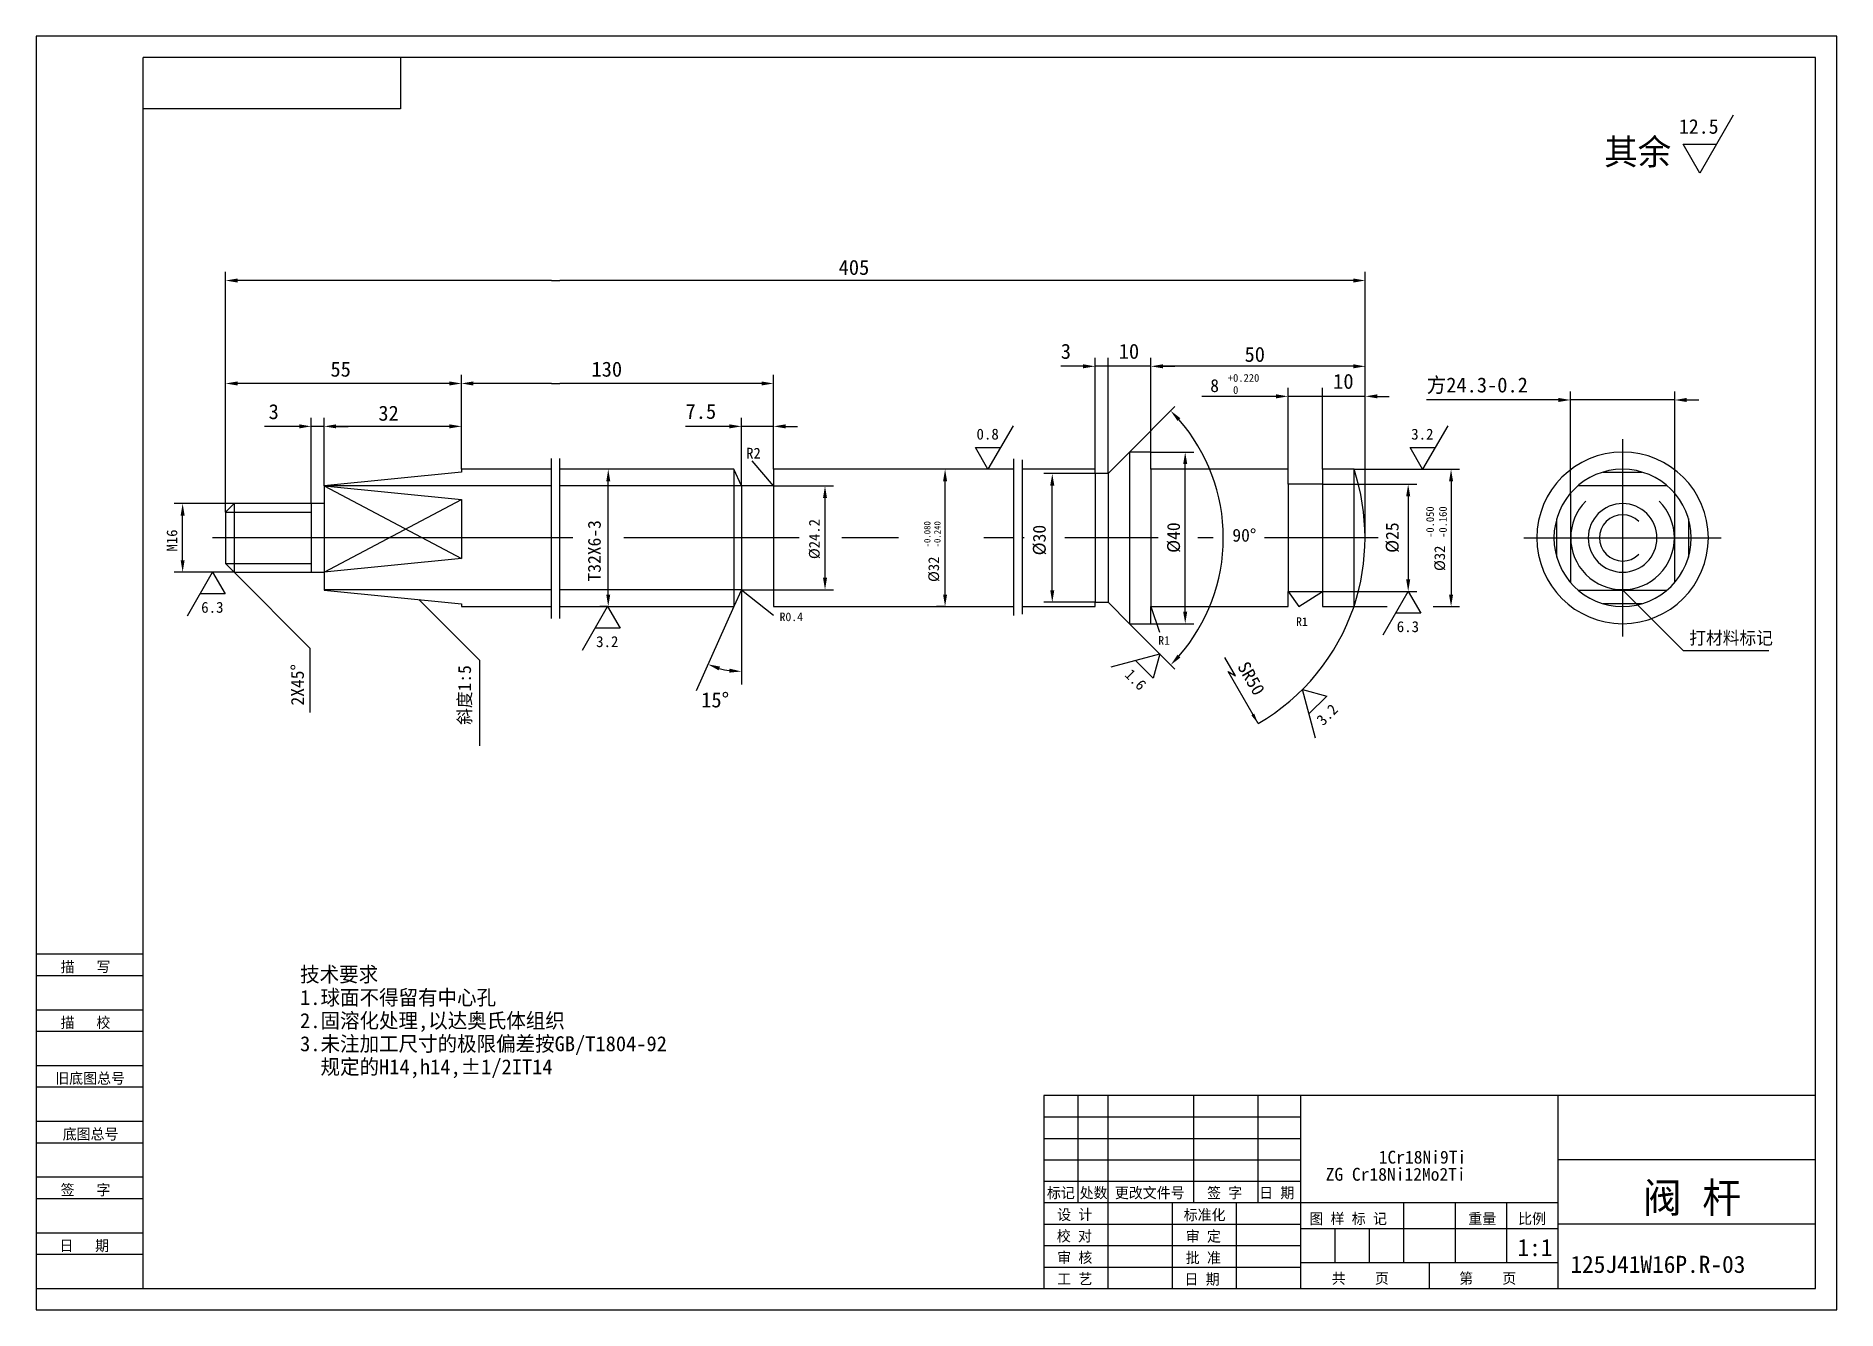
# Model space of a CAD drawing. Header units: metres. Extents: x 0 to 420, y 0 to 297.
import ezdxf

# ---------------------------------------------------------------- set-up
doc = ezdxf.new("R2010")
doc.units = ezdxf.units.M
for name, color, linetype in [('C', 6, 'Continuous'), ('D', 1, 'Continuous'), ('E', 2, 'Continuous'), ('FL', 5, 'Continuous'), ('HA', 5, 'Continuous'), ('T', 7, 'Continuous'), ('TL', 4, 'Continuous')]:
    doc.layers.add(name, color=color, linetype=linetype)

# ---------------------------------------------------------------- blocks, each defined once
blk = doc.blocks.new('TUKUN3')
at = {"layer": 'FL'}
for p, q in [((0, 297), (0, 0)), ((420, 297), (0, 297)), ((420, 0), (420, 297)), ((0, 78), (25, 78)), ((0, 70), (25, 70)), ((0, 65), (25, 65)), ((0, 57), (25, 57)), ((0, 52), (25, 52)), ((243, 25), (243, 50)), ((250, 5), (250, 50)), ((270, 25), (270, 50)), ((285, 25), (285, 50)), ((0, 44), (25, 44)), ((235, 45), (295, 45)), ((0, 39), (25, 39)), ((235, 40), (295, 40)), ((235, 35), (295, 35)), ((0, 31), (25, 31)), ((235, 30), (295, 30)), ((0, 26), (25, 26)), ((280, 5), (280, 25)), ((0, 18), (25, 18)), ((235, 20), (295, 20)), ((0, 13), (25, 13)), ((235, 15), (295, 15)), ((235, 10), (295, 10)), ((0, 0), (420, 0))]:
    blk.add_line(p, q, dxfattribs=at)
at = {"layer": 'TL'}
for p, q in [((25, 5), (25, 292)), ((415, 292), (25, 292)), ((85, 292), (85, 280)), ((415, 5), (415, 292)), ((85, 280), (25, 280)), ((0, 83), (25, 83)), ((235, 50), (235, 5)), ((415, 50), (235, 50)), ((295, 5), (295, 50)), ((355, 5), (355, 50)), ((415, 35), (355, 35)), ((355, 25), (235, 25)), ((265, 5), (265, 25)), ((319, 11), (319, 25)), ((331, 11), (331, 25)), ((343, 11), (343, 25)), ((295, 19), (355, 19)), ((303, 11), (303, 19)), ((311, 11), (311, 19)), ((415, 20), (355, 20)), ((355, 11), (295, 11)), ((325, 5), (325, 11)), ((0, 5), (415, 5))]:
    blk.add_line(p, q, dxfattribs=at)
at = {"layer": 'T'}
for s, p in [('描   写', (5.74, 78.76)), ('描   校', (5.74, 65.76)), ('旧底图总号', (4.49, 52.76)), ('底图总号', (6.22, 39.76)), ('签   字', (5.74, 26.76)), ('标记', (235.75, 26.07)), ('处数', (243.38, 26.07)), ('更改文件号', (251.61, 26.07)), ('签 字', (273.1, 26.07)), ('日 期', (285.23, 26.07)), ('设 计', (238.14, 20.99)), ('标准化', (267.65, 20.93)), ('图 样 标 记', (296.95, 20.04)), ('重量', (334.03, 20.04)), ('比例', (345.64, 20.04)), ('校 对', (238.05, 15.99)), ('审 定', (268.13, 15.93)), ('日   期', (5.45, 13.76)), ('审 核', (238.14, 10.99)), ('批 准', (268.13, 10.93)), ('工 艺', (238.14, 5.99)), ('日 期', (267.84, 5.93)), ('共    页', (302.18, 6.13)), ('第    页', (331.9, 6.13))]:
    blk.add_text(s, height=2.5, dxfattribs=at).set_placement(p)

msp = doc.modelspace()

# ---------------------------------------------------------------- linework, layer by layer
at = {"layer": 'C'}
for points in [[(370, 203), (370, 157)], [(122.19, 180), (41.19, 180)], [(125.22, 180), (122.19, 180)], [(178, 180), (137.11, 180)], [(201.11, 180), (187.9, 180)], [(228, 180), (221.05, 180)], [(230.41, 180), (230, 180)], [(261.72, 180), (239.94, 180)], [(274.53, 180), (270.95, 180)], [(313, 180), (286.46, 180)], [(347, 180), (393, 180)]]:
    msp.add_lwpolyline(points, dxfattribs=at)
at = {"layer": 'D'}
for p, q in [((395.81, 278.52), (388, 265)), ((388, 265), (384.1, 271.76)), ((384.1, 271.76), (391.9, 271.76)), ((44.19, 186), (44.19, 242)), ((120.19, 240), (46.99, 240)), ((120.19, 240), (122.19, 240)), ((230, 240), (122.19, 240)), ((307.2, 240), (230, 240)), ((310, 180), (310, 242)), ((241.4, 220), (238.98, 220)), ((244.2, 220), (241.4, 220)), ((247, 196), (247, 222)), ((250, 220), (247, 220)), ((250, 195), (250, 222)), ((250, 195), (250, 222)), ((260, 220), (250, 220)), ((260, 200), (260, 222)), ((260, 200), (260, 222)), ((307.2, 220), (262.8, 220)), ((262.8, 220), (265.6, 220)), ((310, 180), (310, 222)), ((44.19, 186), (44.19, 218)), ((96.39, 216), (46.99, 216)), ((99.19, 196), (99.19, 218)), ((99.19, 196), (99.19, 218)), ((120.19, 216), (101.99, 216)), ((120.19, 216), (122.19, 216)), ((169.2, 216), (122.19, 216)), ((172, 196), (172, 218)), ((292, 196), (292, 215)), ((300, 196), (300, 215)), ((286.4, 213), (271.85, 213)), ((289.2, 213), (286.4, 213)), ((300, 213), (292, 213)), ((310, 213), (300, 213)), ((312.8, 213), (315.6, 213)), ((352.25, 212.15), (324.25, 212.15)), ((355.05, 212.15), (352.25, 212.15)), ((357.85, 190.41), (357.85, 214.15)), ((382.15, 212.15), (357.85, 212.15)), ((382.15, 190.41), (382.15, 214.15)), ((384.95, 212.15), (387.75, 212.15)), ((58.59, 206), (53.27, 206)), ((61.39, 206), (58.59, 206)), ((64.19, 188), (64.19, 208)), ((67.19, 206), (64.19, 206)), ((67.19, 192.15), (67.19, 208)), ((67.19, 192.15), (67.19, 208)), ((96.39, 206), (69.99, 206)), ((69.99, 206), (72.79, 206)), ((99.19, 196), (99.19, 208)), ((158.9, 206), (151.48, 206)), ((161.7, 206), (158.9, 206)), ((164.5, 192.1), (164.5, 208)), ((172, 206), (164.5, 206)), ((172, 196), (172, 208)), ((174.8, 206), (177.6, 206)), ((227.85, 206.14), (222, 196)), ((300, 196), (300, 208)), ((310, 180), (310, 208)), ((329.23, 206.14), (323.37, 196)), ((222, 196), (219.07, 201.07)), ((219.07, 201.07), (224.93, 201.07)), ((260, 200), (270, 200)), ((323.37, 196), (320.44, 201.07)), ((320.44, 201.07), (326.3, 201.07)), ((133.45, 196), (131.45, 196)), ((212, 196), (210, 196)), ((247, 195), (235, 195)), ((268, 162.8), (268, 197.2)), ((307.37, 196), (332, 196)), ((133.45, 166.8), (133.45, 193.2)), ((172, 192.1), (186, 192.1)), ((184, 170.7), (184, 189.3)), ((212, 166.8), (212, 193.2)), ((237, 167.8), (237, 192.2)), ((300, 192.5), (322, 192.5)), ((320, 189.7), (320, 170.3)), ((330, 193.2), (330, 166.8)), ((46.19, 188), (32.19, 188)), ((34.19, 174.8), (34.19, 185.2)), ((46.19, 172), (32.19, 172)), ((35.34, 161.86), (41.19, 172)), ((41.19, 172), (44.12, 166.93)), ((44.12, 166.93), (38.27, 166.93)), ((127.44, 153.86), (133.29, 164)), ((133.45, 164), (131.45, 164)), ((133.29, 164), (136.22, 158.93)), ((162.75, 164), (153.96, 144.34)), ((172, 167.9), (186, 167.9)), ((212, 164), (210, 164)), ((247, 165), (235, 165)), ((300, 167.5), (322, 167.5)), ((307.37, 164), (315.07, 164)), ((314.15, 157.36), (320, 167.5)), ((320, 167.5), (322.93, 162.43)), ((325.81, 164), (332, 164)), ((260, 160), (270, 160)), ((322.93, 162.43), (317.07, 162.43)), ((136.22, 158.93), (130.37, 158.93)), ((250.76, 149.9), (262.07, 152.93)), ((260.56, 147.27), (256.42, 151.41)), ((262.07, 152.93), (260.56, 147.27)), ((279.73, 147.82), (277.23, 152.15)), ((164.5, 147.9), (164.5, 145.8)), ((278, 148.82), (279.73, 147.82)), ((285, 136.7), (278, 148.82)), ((298.39, 133.33), (295.36, 144.64)), ((295.36, 144.64), (301.01, 143.13)), ((301.01, 143.13), (296.87, 138.99))]:
    msp.add_line(p, q, dxfattribs=at)
for points in [[(255, 200), (265.61, 210.61)], [(172, 192.1), (167, 198)], [(46.19, 172), (63.87, 154.32), (63.87, 139.32)], [(89.24, 165.65), (103.39, 151.5), (103.39, 131.5)], [(164.5, 167.9), (164.5, 147.9)], [(164.5, 167.9), (172, 162)], [(260, 164), (262, 158)], [(292, 167.5), (294.5, 164), (300, 167.5)], [(370, 167.9), (384.14, 153.76), (404.14, 153.76)], [(255, 160), (265.61, 149.39)]]:
    msp.add_lwpolyline(points, dxfattribs=at)
msp.add_lwpolyline([(285, 136.7, 0.18), (307.37, 164, 0.18)], format="xyb", dxfattribs=at)
for centre, radius, start, end in [((235, 180), 41.89, 0, 41.17), ((235, 180), 41.89, 318.83, 0), ((164.5, 167.9), 19.05, 254.32, 261.57)]:
    msp.add_arc(centre, radius, start, end, dxfattribs=at)
for points in [[(46.99, 240.47), (46.99, 239.53), (44.19, 240)], [(307.2, 240.47), (307.2, 239.53), (310, 240)], [(244.2, 220.47), (244.2, 219.53), (247, 220)], [(262.8, 220.47), (262.8, 219.53), (260, 220)], [(262.8, 220.47), (262.8, 219.53), (260, 220)], [(307.2, 220.47), (307.2, 219.53), (310, 220)], [(46.99, 216.47), (46.99, 215.53), (44.19, 216)], [(96.39, 216.47), (96.39, 215.53), (99.19, 216)], [(101.99, 216.47), (101.99, 215.53), (99.19, 216)], [(169.2, 216.47), (169.2, 215.53), (172, 216)], [(289.2, 213.47), (289.2, 212.53), (292, 213)], [(312.8, 213.47), (312.8, 212.53), (310, 213)], [(355.05, 212.62), (355.05, 211.68), (357.85, 212.15)], [(384.95, 212.62), (384.95, 211.68), (382.15, 212.15)], [(61.39, 206.47), (61.39, 205.53), (64.19, 206)], [(69.99, 206.47), (69.99, 205.53), (67.19, 206)], [(69.99, 206.47), (69.99, 205.53), (67.19, 206)], [(96.39, 206.47), (96.39, 205.53), (99.19, 206)], [(161.7, 206.47), (161.7, 205.53), (164.5, 206)], [(174.8, 206.47), (174.8, 205.53), (172, 206)], [(266.2, 207.26), (266.88, 207.9), (264.62, 209.62)], [(267.53, 197.2), (268.47, 197.2), (268, 200)], [(132.99, 193.2), (133.92, 193.2), (133.45, 196)], [(211.53, 193.2), (212.47, 193.2), (212, 196)], [(236.53, 192.2), (237.47, 192.2), (237, 195)], [(329.53, 193.2), (330.47, 193.2), (330, 196)], [(183.53, 189.3), (184.47, 189.3), (184, 192.1)], [(319.53, 189.7), (320.47, 189.7), (320, 192.5)], [(33.73, 185.2), (34.66, 185.2), (34.19, 188)], [(33.73, 174.8), (34.66, 174.8), (34.19, 172)], [(183.53, 170.7), (184.47, 170.7), (184, 167.9)], [(319.53, 170.3), (320.47, 170.3), (320, 167.5)], [(132.99, 166.8), (133.92, 166.8), (133.45, 164)], [(211.53, 166.8), (212.47, 166.8), (212, 164)], [(236.53, 167.8), (237.47, 167.8), (237, 165)], [(329.53, 166.8), (330.47, 166.8), (330, 164)], [(267.53, 162.8), (268.47, 162.8), (268, 160)], [(266.88, 152.1), (266.2, 152.74), (264.62, 150.38)], [(159.19, 149.12), (159.51, 150), (156.72, 150.51)], [(161.74, 149.52), (161.67, 148.59), (164.5, 148.85)], [(283.43, 138.64), (285, 136.7), (284.1, 139.03)]]:
    msp.add_solid(points, dxfattribs=at)
at = {"layer": 'E'}
for p, q in [((120.19, 161.17), (120.19, 198.49)), ((122.19, 161.17), (122.19, 198.49)), ((228, 161.9), (228, 198.46)), ((230, 198.16), (230, 162.18))]:
    msp.add_line(p, q, dxfattribs=at)
at = {"layer": 'HA'}
for points in [[(67.19, 192.15), (99.19, 175.2)], [(120.19, 192.1), (67.19, 192.1)], [(164.5, 192.1), (122.19, 192.1)], [(44.19, 186), (64.19, 186)], [(67.19, 172), (99.19, 188.95)], [(44.19, 174), (64.19, 174)], [(120.19, 167.9), (67.19, 167.9)], [(164.5, 167.9), (122.19, 167.9)]]:
    msp.add_lwpolyline(points, dxfattribs=at)
for points in [[(361.44, 188.56, 2.41), (378.56, 188.56, 2.41)], [(373.82, 183.82, 2.41), (373.82, 176.18, 2.41)]]:
    msp.add_lwpolyline(points, format="xyb", dxfattribs=at)
at = {"layer": 'TL'}
for p, q in [((164.5, 192.1), (162.75, 196)), ((164.5, 167.9), (162.75, 164))]:
    msp.add_line(p, q, dxfattribs=at)
for points in [[(307.37, 196), (300, 196), (300, 192.5), (292, 192.5), (292, 196), (260, 196), (260, 200), (255, 200), (250, 195), (247, 195), (247, 196), (230, 196)], [(255, 200), (255, 160)], [(120.19, 196), (99.19, 196), (99.19, 195.35), (67.19, 192.15), (67.19, 188), (64.19, 188), (46.19, 188), (44.19, 186), (44.19, 174), (46.19, 172), (67.19, 172), (67.19, 167.85), (99.19, 164.65), (99.19, 164), (120.19, 164)], [(162.75, 196), (122.19, 196)], [(162.75, 196), (162.75, 164)], [(228, 196), (172, 196), (172, 192.1), (164.5, 192.1)], [(230, 164), (247, 164), (247, 165), (250, 165), (255, 160), (260, 160), (260, 164), (292, 164), (292, 167.5), (300, 167.5), (300, 164), (307.37, 164), (307.37, 196)], [(247, 195), (247, 165)], [(250, 195), (250, 165)], [(260, 196), (260, 164)], [(365.49, 195.35), (374.51, 195.35)], [(67.19, 192.15), (99.19, 188.95), (99.19, 175.2), (67.19, 172)], [(164.5, 192.1), (164.5, 167.9)], [(172, 192.1), (172, 167.9)], [(292, 192.5), (292, 167.5)], [(300, 192.5), (300, 167.5)], [(357.85, 190.41), (357.85, 169.59)], [(380.41, 192.15), (359.59, 192.15)], [(382.15, 169.59), (382.15, 190.41)], [(46.19, 188), (46.19, 172)], [(64.19, 188), (64.19, 172)], [(67.19, 188), (67.19, 172)], [(354.65, 175.49), (354.65, 184.51)], [(385.35, 184.51), (385.35, 175.49)], [(122.19, 164), (162.75, 164)], [(164.5, 167.9), (172, 167.9), (172, 164), (228, 164)], [(359.59, 167.85), (380.41, 167.85)], [(374.51, 164.65), (365.49, 164.65)]]:
    msp.add_lwpolyline(points, dxfattribs=at)
for points in [[(370, 200, 1), (370, 160, 1)], [(370, 196, 1), (370, 164, 1)], [(370, 188, 1), (370, 172, 1)]]:
    msp.add_lwpolyline(points, format="xyb", close=True, dxfattribs=at)
msp.add_lwpolyline([(307.37, 164, 0.16), (307.37, 196, 0.16)], format="xyb", dxfattribs=at)

# ---------------------------------------------------------------- block references
at = {"layer": 'D'}
msp.add_blockref('TUKUN3', (0, 0), dxfattribs=at)

# ---------------------------------------------------------------- texts
for s, height, p in [('12.5', 3.4, (383.14, 274.22)), ('其余', 6, (365.73, 267)), ('405', 3.5, (187.18, 241.32)), ('3', 3.5, (238.98, 221.75)), ('10', 3.5, (252.5, 221.75)), ('50', 3.5, (281.84, 221.04)), ('55', 3.5, (68.66, 217.59)), ('130', 3.5, (129.54, 217.59)), ('8', 3, (273.84, 214)), ('+0.220', 1.8, (277.94, 216.4)), (' 0', 1.8, (277.94, 213.58)), ('10', 3.5, (302.5, 214.75)), ('方24.3-0.2', 3.5, (324.32, 213.9)), ('3', 3.5, (54.25, 207.68)), ('32', 3.5, (79.83, 207.32)), ('7.5', 3.5, (151.48, 207.75)), ('0.8', 2.55, (219.33, 202.92)), ('3.2', 2.55, (320.7, 202.91)), ('R2', 2.5, (165.62, 198.5)), ('90%%d', 3, (279, 179.12)), ('6.3', 2.55, (38.52, 162.54)), ('R0.4', 2, (173.41, 160.59)), ('R1', 2, (293.86, 159.48)), ('6.3', 2.55, (317.33, 158.03)), ('3.2', 2.55, (130.62, 154.54)), ('R1', 2, (261.72, 155.09)), ('打材料标记', 3, (385.56, 155.17)), ('15%%d', 3.5, (155.12, 140.48)), ('技术要求', 3.5, (61.58, 76.49)), ('1.球面不得留有中心孔', 3.5, (61.58, 71.1)), ('2.固溶化处理,以达奥氏体组织', 3.5, (61.58, 65.71)), ('3.未注加工尺寸的极限偏差按GB/T1804-92          ', 3.5, (61.58, 60.32)), ('  规定的H14,h14,%%P1/2IT14', 3.5, (61.58, 54.93)), ('1Cr18Ni9Ti', 3, (313.13, 34.13)), ('ZG Cr18Ni12Mo2Ti', 3, (300.76, 30.13)), ('阀 杆', 7, (374.71, 22.67)), ('1:1', 4, (345.49, 12.56)), ('125J41W16P.R-03', 4, (357.83, 8.64))]:
    msp.add_text(s, height=height, dxfattribs=at).set_placement(p)
for s, height, rotation, p in [('-0.050', 1.8, 90, (326, 180)), ('-0.160', 1.8, 90, (329, 180)), ('M16', 2.5, 90, (32.94, 176.85)), ('T32X6-3', 3, 90, (131.7, 169.84)), ('%%C24.2', 2.5, 90, (182.75, 175.06)), ('-0.080', 1.5, 90, (208.59, 177.78)), ('-0.240', 1.5, 90, (210.94, 177.78)), ('%%C30', 3, 90, (235.47, 175.92)), ('%%C40', 3, 90, (266.78, 176.51)), ('%%C25', 3, 90, (317.77, 176.51)), ('%%C32', 2.5, 90, (328.59, 172.28)), ('%%c32', 2.5, 90, (210.59, 169.72)), ('2X45%%d', 3, 90, (62.46, 140.91)), ('斜度1:5', 3, 90, (101.44, 136.4)), ('1.6', 2.55, 315, (253.7, 147.91)), ('SR50', 3, 300, (280.08, 150.02)), ('3.2', 2.55, 45, (300.16, 136.06))]:
    msp.add_text(s, height=height, rotation=rotation, dxfattribs=at).set_placement(p)

doc.saveas('drawing.dxf')
